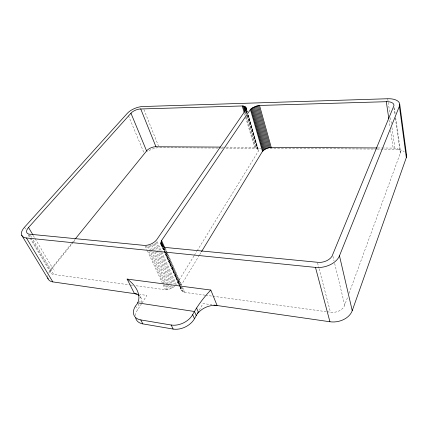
<?xml version="1.0" encoding="UTF-8"?>
<svg xmlns="http://www.w3.org/2000/svg" width="428" height="428" viewBox="0 0 428 428"><rect width="100%" height="100%" fill="white"/><g stroke="black" fill="none" stroke-linecap="round" stroke-linejoin="round"><path stroke-width="0.32" stroke-dasharray="2.14 1.6" d="M205.017 295.16L185.87 292.549C182.703 292.399 179.765 289.339 180.905 286.102L166.305 253.092M197.19 250.717L258.228 151.341L258.378 149.613L248.229 115.046M349.082 293.287L400.517 152.598A9.223 5.034 -9.3 0 0 394.466 148.104L382.466 147.986M327.169 311.798L332.123 312.387A11.24 8.196 -10.8 0 0 344.149 306.437L347.932 296.422M199.245 310.257L203.043 303.505L211.988 304.79M199.4 255.152L181.247 285.16L165.064 248.497M199.748 254.585L201.476 251.734M194.05 255.821L176.315 284.545L156.985 241.328M194.403 255.254L196.843 251.284M135.467 315.532A15.943 10.497 -28.2 0 1 137.516 309.909L141.647 303.522M141.994 302.981L146.879 295.427L139.699 294.394M71.471 243.628L51.499 268.372A8.913 4.885 -29.7 0 0 52.842 274.364L130.567 285.016M71.888 243.109L74.825 239.482M48.69 273.208A14.231 7.865 -29.8 0 1 50.36 270.662L73.07 242.585M73.493 242.066L75.596 239.466M174.661 286.257C171.81 288.611 168.049 290.034 164.331 289.617L135.863 285.738M221.715 147.093L225.7 147.114M226.364 147.12L254.505 147.318L257.367 148.249L258.378 149.613M377.785 147.965L381.797 147.986M217.986 148.061L159.173 147.687A11.449 5.58 -21.8 0 0 147.318 151.667M220.655 148.083L223.33 148.099M226.005 148.115L260.754 148.339M270.111 148.398L376.373 149.083M377.041 149.088L395.087 149.201A14.654 8.073 -9.1 0 1 404.209 151.656M131.23 285.107L132.552 285.289M205.681 295.25L212.283 296.149M212.941 296.24L326.51 311.707M24.492 227.252L25.851 229.536M28.917 234.678L30.618 237.535M30.96 238.107L50.36 270.662M28.136 234.908L50.713 272.722M30.506 235.421L31.854 237.69M33.202 239.958L53.773 274.557M33.266 235.486L54.297 271.052M135.51 305.999L137.516 309.909M138.132 303.966L139.555 306.758M139.694 301.055L140.234 302.125M140.207 296.411L141.085 298.166M145.188 246.063L147.157 250.305M147.435 250.91L162.907 284.245M163.186 284.85L165.438 289.703M147.949 246.4L164.732 282.822M165.85 285.251L167.813 289.505M146.403 245.988L147.81 249.021M148.928 251.45L164.079 284.203M164.363 284.813L166.604 289.665M148.949 245.485L151.464 250.952M151.742 251.557L169.033 289.221M150.239 245.062L153.015 251.14M153.294 251.75L168.306 284.572M168.584 285.176L170.253 288.825M151.774 245.142L169.231 283.454M170.339 285.888L171.446 288.317M152.716 243.912L171.489 285.283M171.762 285.888L172.591 287.718M154.139 243.816L172.291 283.978M155.198 243.04L158.488 250.343M159.585 252.777L173.565 283.817M155.883 241.595L160.527 251.942M160.8 252.552L175.277 284.813M163.614 248.422L165.481 252.643M165.748 253.248L179.921 285.225M162.865 247.405L180.049 286.155M180.316 286.76L182.194 290.997M162.752 247.496L179.894 286.129M180.161 286.733L180.696 287.937M162.603 247.726L179.765 286.385M179.979 286.717L181.59 290.345M162.613 247.898L163.956 250.92M165.031 253.339L181.135 289.612M165.256 248.021L181.579 285.053M182.649 287.482L184.794 292.335M164.507 248.331L166.385 252.579M166.653 253.183L181.397 286.541M181.665 287.151L183.81 292.003M164.143 248.203L166.032 252.483M163.887 248.529L180.525 286.097M180.793 286.707L182.938 291.554M128.443 115.667L143.797 152.357M143.952 109.616L158.435 145.841M244.495 113.597L245.437 116.78M245.629 117.416L254.505 147.318M245.576 111.943L246.137 113.859M246.892 116.405L256.115 147.633M244.982 112.42L245.544 114.329M246.298 116.876L255.35 147.435M246.726 109.921L247.48 112.484M246.71 110.087L247.459 112.644M248.117 114.923L258.464 150.164M246.56 110.301L247.106 112.275M247.871 114.774L258.41 150.742M246.469 111.21L247.031 113.126M247.785 115.683L257.367 148.249M246.523 111.569L246.903 112.848M247.657 115.416L258.228 151.341M246.073 111.547L247.015 114.736M247.202 115.373L256.789 147.906M317.581 263.001L318.924 268.115M319.09 268.757L330.47 312.247M332.941 256.302L334.022 260.807M334.643 263.381L344.717 305.207M389.004 119.947L389.967 126.485M390.545 130.406L393.155 148.051M387.72 98.74L389.828 113.158M390.497 117.743L391.358 123.644M391.93 127.576L395.087 149.201M394.322 107.717L395.247 114.313M395.713 117.614L400.533 151.929M393.894 107.786L394.825 114.394M395.386 118.358L400.319 153.379M47.706 276.857A14.231 7.865 -29.8 0 1 47.818 275.691M140.491 297.021A15.627 9.908 -29 0 1 141.042 303.725"/><path stroke-width="0.64" d="M160.88 243.27L161.559 240.552L250.385 109.525L252.466 107.829L256.345 106.096L259.523 105.454L387.666 101.661A9.694 4.762 -10.7 0 1 393.926 105.716L332.01 256.238A11.957 7.966 -12.5 0 1 319.16 262.444L164.989 247.416C162.956 247.036 160.907 245.495 160.88 243.27L162.217 246.287M213.904 305.068L329.924 321.754A17.885 13.14 -10.6 0 0 352.239 310.68L406.327 157.563A14.654 8.073 -9.1 0 0 406.359 154.358M352.239 310.68L339.474 255.8L399.394 106.224A15.472 7.602 -10.7 0 0 387.72 98.74L142.727 106.545A11.963 5.157 -21.6 0 0 127.421 113.222L24.492 227.252A15.012 7.399 -28.4 0 0 26.424 237.973L52.837 281.897L137.094 294.02M198.298 311.942L194.467 318.758A16.515 11.299 -26.5 0 1 173.126 329.057L142.824 323.878L140.785 319.93A16.023 10.465 -28 0 1 135.51 305.999C143.797 297.037 135.462 284.47 127.116 279.088L210.811 290.056L217.103 305.528A16.612 11.711 -24.2 0 0 198.512 312.483L197.345 313.633M140.785 319.93L171.195 325.023A16.601 11.272 -26.4 0 0 192.659 314.687C197.57 305.72 203.696 297.396 210.811 290.056M201.476 251.734L262.075 151.994C264.333 148.816 268.452 147.473 272.208 147.376L377.116 147.96M75.248 238.963L147.141 150.276A7.158 3.456 -21.8 0 1 155.032 146.761L220.383 147.088M28.537 227.493L27.804 228.397A9.363 4.612 -28.4 0 0 28.879 234.127L144.905 245.458C149.249 245.303 153.524 243.334 156.445 240.108L245.956 109.643C247.165 107.31 244.179 105.823 242.227 105.962L139.785 109.006A7.453 3.21 -21.6 0 0 131.546 112.601L28.537 227.493L32.929 234.913M26.424 237.973L315.484 267.409A19.137 12.749 -12.5 0 0 339.474 255.8M137.565 302.847L194.467 311.498L196.259 315.57M21.737 235.282L48.145 278.944M127.116 279.088L134.483 293.64A15.627 9.908 -29 0 1 139.346 295.716M171.195 325.023L173.126 329.057M160.939 242.387L163.079 247.213M192.659 314.687L194.467 318.758M160.992 244.104L161.795 245.913M161.276 244.875L161.811 246.084M161.559 240.552L164.796 247.882M161.169 241.478L163.598 246.977M196.58 308.032L198.512 312.483M130.947 113.206L146.579 150.897M140.721 108.942L155.947 146.729M242.227 105.962L244.115 112.329M243.88 106.208L245.388 111.307M243.093 106.048L244.795 111.783M245.961 107.53L246.335 108.808M245.619 107.107L246.373 109.664M245.153 106.743L246.095 109.937M244.57 106.444L245.886 110.906M250.385 109.525L262.508 151.378M251.669 108.37L263.718 150.207M250.974 108.937L263.06 150.779M252.466 107.829L264.472 149.661M254.296 106.861L266.216 148.703M253.349 107.321L265.307 149.158M256.345 106.096L268.174 147.976M255.302 106.449L267.174 148.307M257.405 105.812L269.191 147.714M259.523 105.454L271.229 147.409M258.469 105.593L270.218 147.521M315.484 267.409L329.924 321.754M386.297 101.65L388.806 118.642M399.715 104.154L406.6 155.396M399.394 106.224L406.327 157.563M52.837 281.897A14.231 7.865 -29.8 0 1 47.813 277.949M142.824 323.878A15.943 10.497 -28.2 0 1 135.639 317.924"/></g></svg>
